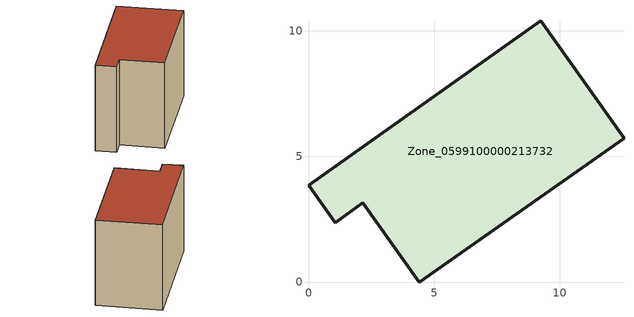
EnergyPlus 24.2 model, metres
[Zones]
Zone_0599100000213732
 floor ground (C_G): 2.15,3.15 1.06,2.37 0,3.85 9.23,10.39 12.55,5.73 4.41,0 z0
 wall outside (C_F): 9.23,10.39 0,3.85 1.06,2.37 2.15,3.15 4.41,0 12.55,5.73 9.23,10.39 z0:7.94
 roof outside (C_R): 4.41,0 12.55,5.73 9.23,10.39 0,3.85 1.06,2.37 2.15,3.15 z7.94
[BUILDING]
Pand.0599100000213732: North Axis=0; Terrain=City; Loads Convergence Tolerance Value=0.04; Temperature Convergence Tolerance Value=0.4; Solar Distribution=FullExterior; Maximum Number of Warmup Days=25; Minimum Number of Warmup Days=1
[Site:Location]
Rotterdam.The.Hague.AP_ZH_NLD Design_Conditions: Latitude=51.96; Longitude=4.45; Time Zone=1; Elevation=-4.5
[SITE:GROUNDTEMPERATURE:BUILDINGSURFACE]
18, 18, 18, 18, 18, 18, 18, 18, 18, 18, 18, 18
[MATERIAL] Thermal Absorptance=0.9; Solar Absorptance=0.7; Visible Absorptance=0.7
Name | Roughness | Thickness | Conductivity | Density | Specific Heat
G.TI.1975-1991 | MediumSmooth | 0.15 | 0.288461 | 540 | 1210
F.TI.1975-1991 | Rough | 0.3 | 0.230769 | 1920 | 840
R.TI.1975-1991 | MediumRough | 0.2 | 0.153846 | 1500 | 1000
[CONSTRUCTION]
C_G: G.TI.1975-1991
C_F: F.TI.1975-1991
C_R: R.TI.1975-1991
[ZONE]
Zone_0599100000213732: Type=1; Multiplier=1; Ceiling Height=Autocalculate; Volume=Autocalculate; Floor Area=autocalculate; Part of Total Floor Area=Yes
[ZONEINFILTRATION:DESIGNFLOWRATE]
Infil_Zone_0599100000213732: Zone or ZoneList or Space or SpaceList=Zone_0599100000213732; Schedule=AlwaysOn; Design Flow Rate Calculation Method=Flow/Area; Flow Rate per Floor Area=0.003; Constant Term Coefficient=1; Temperature Term Coefficient=0; Velocity Term Coefficient=0; Velocity Squared Term Coefficient=0
[HVACTEMPLATE:ZONE:IDEALLOADSAIRSYSTEM]
Zone_0599100000213732: Maximum Heating Supply Air Temperature=50; Minimum Cooling Supply Air Temperature=13; Maximum Heating Supply Air Humidity Ratio=0.0156; Minimum Cooling Supply Air Humidity Ratio=0.0077; Heating Limit=NoLimit; Cooling Limit=NoLimit; Dehumidification Control Type=ConstantSensibleHeatRatio; Cooling Sensible Heat Ratio=0.7; Dehumidification Setpoint=60; Humidification Control Type=None; Humidification Setpoint=30; Outdoor Air Method=None; Outdoor Air Flow Rate per Person=0.00944; Outdoor Air Flow Rate per Zone Floor Area=0; Outdoor Air Flow Rate per Zone=0; Demand Controlled Ventilation Type=None; Outdoor Air Economizer Type=NoEconomizer; Heat Recovery Type=None; Sensible Heat Recovery Effectiveness=0.7; Latent Heat Recovery Effectiveness=0.65
[ZONECONTROL:THERMOSTAT]
ThermostatControl_Zone_0599100000213732: Zone or ZoneList=Zone_0599100000213732; Control Type Schedule=DualSetpointControlType; Control 1=Thermostat_Zone_0599100000213732; Temperature Difference Between Cutout And Setpoint=0
[THERMOSTATSETPOINT:DUALSETPOINT]
Thermostat_Zone_0599100000213732: Heating Setpoint Temperature Schedule=HeatingSetpoint_Zone_0599100000213732; Cooling Setpoint Temperature Schedule=CoolingSetpoint_Zone_0599100000213732
[SCHEDULE:COMPACT]
HeatingSetpoint_Zone_0599100000213732: Through: 12/31, For: AllDays, Until: 24:00, 21
CoolingSetpoint_Zone_0599100000213732: Through: 12/31, For: AllDays, Until: 24:00, 24
DualSetpointControlType: Through: 12/31, For: AllDays, Until: 24:00, 4
AlwaysOn: Through: 12/31, For: AllDays, Until: 24:00, 1
